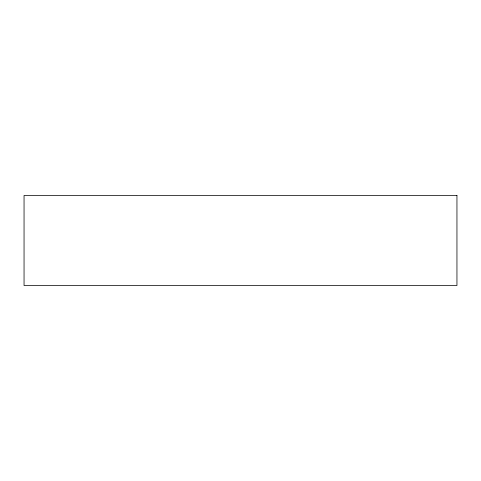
<?xml version="1.0" encoding="UTF-8"?>
<svg xmlns="http://www.w3.org/2000/svg" width="481" height="481" viewBox="0 0 481 481"><rect width="100%" height="100%" fill="white"/><g stroke="black" fill="none" stroke-linecap="round" stroke-linejoin="round"><path stroke-width="0.72" d="M456.95 195.478L24.05 195.478L24.05 285.522L456.95 285.522L456.95 195.478"/></g></svg>
